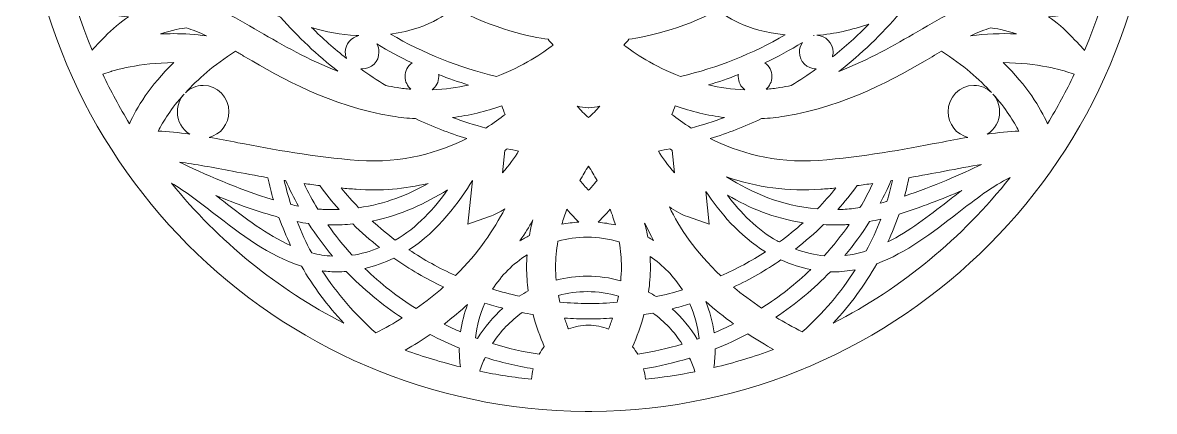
# Model space of a CAD drawing. Header units: millimetres. Extents: x -92 to 553, y -779 to 225.
# Drawn here: x 248.2 to 553, y -83 to 21.8 of the extents above; entities that cross this region are included whole.
import ezdxf

# ---------------------------------------------------------------- set-up
doc = ezdxf.new("R2010")
doc.units = ezdxf.units.MM
doc.header["$MEASUREMENT"] = 0
doc.layers.add('Layer 3', color=7, linetype='Continuous')

msp = doc.modelspace()

# ---------------------------------------------------------------- linework, layer by layer
at = {"layer": 'Layer 3', "lineweight": 0}
for points, knots in [([(400.56, 221.85), (316.52, 221.85), (248.16, 153.48), (248.16, 69.45), (248.16, -14.2), (316.11, -82.5), (399.7, -82.95), (399.7, -82.95), (401.47, -82.95), (401.47, -82.95), (485.03, -82.46), (552.96, -14.18), (552.96, 69.45), (552.96, 153.48), (484.59, 221.85), (400.56, 221.85)], [0, 0, 0, 0, 1, 1, 1, 2, 2, 2, 3, 3, 3, 4, 4, 4, 5, 5, 5, 5]), ([(266.87, 14.39), (260.53, 29.53), (257.11, 44.89), (256.21, 61.29), (266.51, 62.5), (275.53, 54.11), (280.06, 48.9), (280.22, 48.5), (280.38, 48.12), (280.51, 47.76), (272.83, 40.37), (268.8, 29.44), (268.63, 28.97), (268.63, 28.97), (266.72, 23.73), (266.72, 23.73), (266.72, 23.73), (272.26, 23.73), (272.26, 23.73), (272.44, 23.73), (273.76, 23.69), (276.63, 23.31), (272.75, 21.01), (266.87, 14.39), (266.87, 14.39)], [0, 0, 0, 0, 1, 1, 1, 2, 2, 2, 3, 3, 3, 4, 4, 4, 5, 5, 5, 6, 6, 6, 7, 7, 7, 8, 8, 8, 8]), ([(534.18, 14.23), (534.18, 14.23), (528.36, 21.01), (524.48, 23.31), (527.34, 23.68), (528.66, 23.73), (528.81, 23.73), (528.81, 23.73), (534.39, 23.73), (534.39, 23.73), (534.39, 23.73), (532.48, 28.97), (532.48, 28.97), (532.32, 29.42), (528.6, 39.49), (521.51, 46.84), (524.88, 51.13), (534.02, 61.3), (544.91, 61.4), (544.01, 44.96), (540.53, 29.4), (534.18, 14.23)], [0, 0, 0, 0, 1, 1, 1, 2, 2, 2, 3, 3, 3, 4, 4, 4, 5, 5, 5, 6, 6, 6, 7, 7, 7, 7]), ([(314.46, 24.48), (315.52, 24.08), (316.57, 23.68), (317.64, 23.28), (322.32, 17.9), (327.5, 13.01), (333.09, 8.67), (325.06, 11.76), (318.22, 15.72), (311.9, 19.37), (304.75, 23.51), (298.58, 27.08), (292.27, 28.44), (288.44, 29.26), (285.28, 29.85), (282.72, 30.29), (294.39, 32.11), (304.57, 28.25), (314.46, 24.48)], [0, 0, 0, 0, 1, 1, 1, 2, 2, 2, 3, 3, 3, 4, 4, 4, 5, 5, 5, 6, 6, 6, 6]), ([(508.84, 28.44), (502.53, 27.08), (496.36, 23.51), (489.21, 19.37), (482.89, 15.72), (476.05, 11.75), (468.02, 8.66), (474.01, 13.31), (479.52, 18.59), (484.47, 24.43), (484.51, 24.44), (484.56, 24.46), (484.61, 24.48), (494.77, 28.35), (505.24, 32.3), (517.32, 30.1), (514.96, 29.69), (512.15, 29.14), (508.84, 28.44)], [0, 0, 0, 0, 1, 1, 1, 2, 2, 2, 3, 3, 3, 4, 4, 4, 5, 5, 5, 6, 6, 6, 6]), ([(375.78, 7.25), (365.67, 9.65), (356.08, 13.52), (347.23, 18.69), (358.76, 20.24), (363.88, 25.45), (364.14, 25.72), (364.14, 25.72), (363.87, 25.98), (363.87, 25.98), (364.09, 25.94), (364.3, 25.91), (364.47, 25.88), (374.96, 19.91), (385.35, 17.91), (389.65, 17.3), (390.11, 16.77), (390.58, 16.25), (391.06, 15.75), (388.33, 13.66), (382.95, 10.01), (375.78, 7.25)], [0, 0, 0, 0, 1, 1, 1, 2, 2, 2, 3, 3, 3, 4, 4, 4, 5, 5, 5, 6, 6, 6, 7, 7, 7, 7]), ([(411.46, 17.3), (415.6, 17.89), (425.37, 19.77), (435.45, 25.23), (437.09, 23.78), (442.76, 19.54), (453.54, 18.49), (444.79, 13.42), (435.31, 9.62), (425.34, 7.26), (418.16, 10.01), (412.78, 13.66), (410.05, 15.75), (410.52, 16.25), (411, 16.77), (411.46, 17.3)], [0, 0, 0, 0, 1, 1, 1, 2, 2, 2, 3, 3, 3, 4, 4, 4, 5, 5, 5, 5]), ([(462.01, 18.36), (466.84, 18.69), (471.52, 19.87), (476.08, 21.38), (472.98, 18.22), (469.68, 15.27), (466.23, 12.54), (466.35, 12.95), (466.44, 13.38), (466.44, 13.83), (466.44, 16.3), (464.46, 18.3), (462.01, 18.36)], [0, 0, 0, 0, 1, 1, 1, 2, 2, 2, 3, 3, 3, 4, 4, 4, 4]), ([(292.2, 20.37), (293.84, 19.9), (295.63, 19.2), (297.65, 18.24), (297.63, 18.22), (297.6, 18.2), (297.57, 18.18), (294.72, 18.6), (291.74, 18.81), (288.71, 18.81), (287.57, 18.81), (286.43, 18.78), (285.28, 18.72), (288.37, 19.83), (291.07, 20.24), (292.2, 20.37)], [0, 0, 0, 0, 1, 1, 1, 2, 2, 2, 3, 3, 3, 4, 4, 4, 5, 5, 5, 5]), ([(335.39, 12.15), (332.1, 14.72), (328.96, 17.49), (325.98, 20.45), (329.87, 19.31), (333.85, 18.48), (337.95, 18.3), (338.21, 18.29), (338.45, 18.29), (338.7, 18.28), (336.63, 17.87), (335.06, 16.03), (335.06, 13.83), (335.06, 13.24), (335.18, 12.67), (335.39, 12.15)], [0, 0, 0, 0, 1, 1, 1, 2, 2, 2, 3, 3, 3, 4, 4, 4, 5, 5, 5, 5]), ([(461.32, 18.31), (461.25, 18.3), (461.19, 18.3), (461.12, 18.29), (461.13, 18.29), (461.13, 18.3), (461.14, 18.3), (461.2, 18.3), (461.26, 18.31), (461.32, 18.31)], [0, 0, 0, 0, 1, 1, 1, 2, 2, 2, 3, 3, 3, 3]), ([(503.54, 18.18), (503.51, 18.2), (503.49, 18.22), (503.46, 18.24), (505.48, 19.2), (507.27, 19.9), (508.91, 20.37), (510.04, 20.24), (512.74, 19.83), (515.82, 18.73), (511.6, 18.94), (507.48, 18.76), (503.54, 18.18)], [0, 0, 0, 0, 1, 1, 1, 2, 2, 2, 3, 3, 3, 4, 4, 4, 4]), ([(352.75, 3.83), (351.52, 3.93), (350.29, 4.07), (349.03, 4.28), (347.99, 4.46), (346.97, 4.65), (345.97, 4.86), (343.65, 6.25), (341.41, 7.77), (339.21, 9.33), (339.34, 9.32), (339.47, 9.3), (339.6, 9.3), (342.1, 9.3), (344.13, 11.33), (344.13, 13.83), (344.13, 14.64), (343.91, 15.39), (343.54, 16.04), (346.61, 14.18), (349.78, 12.47), (353.03, 10.91), (351.9, 10.09), (351.15, 8.76), (351.15, 7.25), (351.15, 5.88), (351.78, 4.66), (352.75, 3.83)], [0, 0, 0, 0, 1, 1, 1, 2, 2, 2, 3, 3, 3, 4, 4, 4, 5, 5, 5, 6, 6, 6, 7, 7, 7, 8, 8, 8, 9, 9, 9, 9]), ([(458.18, 16.42), (457.67, 15.69), (457.36, 14.8), (457.36, 13.83), (457.36, 11.33), (459.39, 9.3), (461.89, 9.3), (459.7, 7.74), (457.45, 6.25), (455.14, 4.86), (454.14, 4.65), (453.12, 4.46), (452.08, 4.28), (452.08, 4.28), (452.08, 4.28), (452.08, 4.28), (450.82, 4.07), (449.59, 3.94), (448.37, 3.83), (449.33, 4.66), (449.96, 5.88), (449.96, 7.25), (449.96, 8.76), (449.21, 10.09), (448.08, 10.91), (451.54, 12.57), (454.91, 14.41), (458.18, 16.42)], [0, 0, 0, 0, 1, 1, 1, 2, 2, 2, 3, 3, 3, 4, 4, 4, 5, 5, 5, 6, 6, 6, 7, 7, 7, 8, 8, 8, 9, 9, 9, 9]), ([(367.77, -9.45), (360.49, -13.07), (350.49, -16.23), (338.6, -15.33), (326.54, -14.42), (315.73, -12.37), (306.11, -10.56), (303.41, -10.05), (300.84, -9.57), (298.37, -9.13), (301.43, -8.39), (303.72, -5.59), (303.72, -2.23), (303.72, 1.69), (300.61, 4.88), (296.77, 4.88), (294.91, 4.88), (293.24, 4.12), (291.99, 2.91), (295.26, 6.47), (299.62, 10.33), (305.46, 14.06), (306.29, 13.59), (307.13, 13.1), (308, 12.6), (318.17, 6.72), (330.83, -0.61), (347.74, -3.43), (349.8, -3.77), (351.86, -3.97), (353.92, -4.09), (358.4, -6.18), (363.03, -7.97), (367.77, -9.45)], [0, 0, 0, 0, 1, 1, 1, 2, 2, 2, 3, 3, 3, 4, 4, 4, 5, 5, 5, 6, 6, 6, 7, 7, 7, 8, 8, 8, 9, 9, 9, 10, 10, 10, 11, 11, 11, 11]), ([(504.34, 4.88), (500.5, 4.88), (497.39, 1.69), (497.39, -2.23), (497.39, -5.59), (499.68, -8.39), (502.74, -9.13), (500.26, -9.57), (497.65, -10.06), (494.92, -10.57), (485.38, -12.37), (474.57, -14.42), (462.51, -15.33), (450.61, -16.23), (440.61, -13.06), (433.34, -9.45), (438.08, -7.97), (442.71, -6.18), (447.18, -4.09), (449.25, -3.97), (451.31, -3.77), (453.37, -3.43), (470.29, -0.61), (482.95, 6.72), (493.12, 12.61), (493.98, 13.1), (494.82, 13.59), (495.65, 14.06), (501.49, 10.33), (505.85, 6.48), (509.11, 2.92), (507.87, 4.12), (506.2, 4.88), (504.34, 4.88)], [0, 0, 0, 0, 1, 1, 1, 2, 2, 2, 3, 3, 3, 4, 4, 4, 5, 5, 5, 6, 6, 6, 7, 7, 7, 8, 8, 8, 9, 9, 9, 10, 10, 10, 11, 11, 11, 11]), ([(269.72, 7.93), (269.72, 7.93), (271.98, 8.65), (271.98, 8.65), (272.36, 8.78), (279.59, 11), (288.87, 11), (288.88, 11), (288.88, 11), (288.88, 11), (282.4, 4.74), (278.84, -1.14), (276.91, -5.44), (274.29, -1.12), (271.88, 3.37), (269.72, 7.93)], [0, 0, 0, 0, 1, 1, 1, 2, 2, 2, 3, 3, 3, 4, 4, 4, 5, 5, 5, 5]), ([(524.19, -5.44), (522.27, -1.14), (518.71, 4.74), (512.23, 11), (521.4, 10.99), (528.74, 8.77), (529.13, 8.65), (529.13, 8.65), (531.39, 7.93), (531.39, 7.93), (529.24, 3.37), (526.82, -1.11), (524.19, -5.44)], [0, 0, 0, 0, 1, 1, 1, 2, 2, 2, 3, 3, 3, 4, 4, 4, 4]), ([(360.17, 7.8), (362.83, 6.76), (365.53, 5.81), (368.28, 4.97), (365.2, 4.26), (361.91, 3.79), (358.45, 3.67), (359.52, 4.5), (360.23, 5.79), (360.23, 7.25), (360.23, 7.44), (360.19, 7.62), (360.17, 7.8)], [0, 0, 0, 0, 1, 1, 1, 2, 2, 2, 3, 3, 3, 4, 4, 4, 4]), ([(442.66, 3.68), (439.2, 3.79), (435.91, 4.26), (432.84, 4.98), (435.58, 5.81), (438.28, 6.76), (440.94, 7.8), (440.92, 7.62), (440.88, 7.44), (440.88, 7.25), (440.88, 5.79), (441.58, 4.51), (442.66, 3.68)], [0, 0, 0, 0, 1, 1, 1, 2, 2, 2, 3, 3, 3, 4, 4, 4, 4]), ([(291.63, 2.52), (290.51, 1.25), (289.82, -0.4), (289.82, -2.23), (289.82, -4.81), (291.17, -7.05), (293.18, -8.29), (290.12, -7.84), (287.26, -7.53), (284.65, -7.44), (285.96, -4.87), (288.14, -1.36), (291.63, 2.52)], [0, 0, 0, 0, 1, 1, 1, 2, 2, 2, 3, 3, 3, 4, 4, 4, 4]), ([(507.93, -8.29), (509.94, -7.05), (511.29, -4.81), (511.29, -2.23), (511.29, -0.4), (510.6, 1.25), (509.49, 2.51), (512.97, -1.37), (515.15, -4.87), (516.46, -7.44), (513.85, -7.53), (511, -7.84), (507.93, -8.29)], [0, 0, 0, 0, 1, 1, 1, 2, 2, 2, 3, 3, 3, 4, 4, 4, 4]), ([(372.87, -6.61), (369.84, -5.79), (366.87, -4.83), (363.95, -3.76), (368.39, -3.22), (372.82, -2.19), (377.22, -0.62), (377.49, -1.4), (377.77, -2.19), (378.07, -2.98), (376.78, -4), (375.01, -5.27), (372.87, -6.61)], [0, 0, 0, 0, 1, 1, 1, 2, 2, 2, 3, 3, 3, 4, 4, 4, 4]), ([(400.56, -3.76), (399.45, -2.83), (398.43, -1.81), (397.49, -0.7), (398.43, -0.96), (399.43, -1.11), (400.47, -1.13), (400.47, -1.13), (400.67, -1.13), (400.67, -1.13), (401.7, -1.11), (402.68, -0.96), (403.62, -0.7), (402.68, -1.81), (401.66, -2.83), (400.56, -3.76)], [0, 0, 0, 0, 1, 1, 1, 2, 2, 2, 3, 3, 3, 4, 4, 4, 5, 5, 5, 5]), ([(437.16, -3.76), (434.24, -4.84), (431.26, -5.79), (428.24, -6.61), (426.1, -5.27), (424.33, -4), (423.03, -2.98), (423.35, -2.18), (423.63, -1.39), (423.89, -0.62), (428.29, -2.19), (432.72, -3.22), (437.16, -3.76)], [0, 0, 0, 0, 1, 1, 1, 2, 2, 2, 3, 3, 3, 4, 4, 4, 4]), ([(377.39, -18.68), (377.39, -18.68), (378.04, -12.64), (378.04, -12.64), (378.25, -12.5), (378.45, -12.37), (378.65, -12.23), (379.67, -12.44), (380.69, -12.63), (381.72, -12.81), (380.69, -14.51), (379.21, -16.7), (377.39, -18.68)], [0, 0, 0, 0, 1, 1, 1, 2, 2, 2, 3, 3, 3, 4, 4, 4, 4]), ([(423.07, -12.63), (423.07, -12.63), (423.72, -18.68), (423.72, -18.68), (421.9, -16.7), (420.42, -14.51), (419.39, -12.81), (420.42, -12.63), (421.44, -12.44), (422.46, -12.23), (422.67, -12.37), (422.86, -12.5), (423.07, -12.63)], [0, 0, 0, 0, 1, 1, 1, 2, 2, 2, 3, 3, 3, 4, 4, 4, 4]), ([(290.39, -15.81), (294.63, -16.35), (299.45, -17.26), (304.7, -18.25), (304.7, -18.25), (304.71, -18.25), (304.71, -18.25), (307.75, -18.82), (310.93, -19.42), (314.22, -20), (314.63, -22.01), (315.12, -23.99), (315.68, -25.96), (306.39, -23.18), (296.55, -18.77), (290.39, -15.81)], [0, 0, 0, 0, 1, 1, 1, 2, 2, 2, 3, 3, 3, 4, 4, 4, 5, 5, 5, 5]), ([(402.86, -20.76), (401.97, -21.81), (401.18, -22.71), (400.56, -23.4), (399.78, -22.54), (399.01, -21.66), (398.25, -20.76), (398.98, -19.42), (399.75, -18.11), (400.56, -16.85), (401.36, -18.11), (402.13, -19.42), (402.86, -20.76)], [0, 0, 0, 0, 1, 1, 1, 2, 2, 2, 3, 3, 3, 4, 4, 4, 4]), ([(485.67, -24.95), (486.12, -23.31), (486.53, -21.67), (486.87, -20), (490.17, -19.42), (493.36, -18.82), (496.4, -18.25), (499.96, -17.58), (503.31, -16.95), (506.42, -16.44), (500.99, -19.02), (493.31, -22.41), (485.67, -24.95)], [0, 0, 0, 0, 1, 1, 1, 2, 2, 2, 3, 3, 3, 4, 4, 4, 4]), ([(318.62, -20.74), (318.77, -20.77), (318.91, -20.79), (319.06, -20.81), (320.07, -23.16), (321.2, -25.45), (322.41, -27.67), (321.75, -27.54), (321.07, -27.39), (320.39, -27.22), (319.71, -25.09), (319.12, -22.93), (318.62, -20.74)], [0, 0, 0, 0, 1, 1, 1, 2, 2, 2, 3, 3, 3, 4, 4, 4, 4]), ([(352.21, -39.43), (360.05, -34.43), (365.94, -26.25), (369.3, -20.73), (369.3, -20.73), (368.02, -32.53), (368.02, -32.53), (368.02, -32.53), (373.87, -30.47), (373.87, -30.47), (375.27, -29.97), (376.66, -29.27), (378.03, -28.38), (375.15, -33.9), (370.92, -40.2), (364.77, -46.36), (360.37, -44.41), (356.18, -42.08), (352.21, -39.43)], [0, 0, 0, 0, 1, 1, 1, 2, 2, 2, 3, 3, 3, 4, 4, 4, 5, 5, 5, 6, 6, 6, 6]), ([(437.72, -19.75), (445.92, -22.6), (454.45, -23.77), (463.1, -23.12), (464.47, -23.02), (465.83, -22.9), (467.17, -22.77), (465.6, -24.72), (463.94, -26.6), (462.21, -28.39), (452.2, -27.57), (444.85, -24.12), (437.72, -19.75)], [0, 0, 0, 0, 1, 1, 1, 2, 2, 2, 3, 3, 3, 4, 4, 4, 4]), ([(466.45, -59.21), (471.03, -54.3), (474.96, -48.91), (478.19, -43.18), (486.15, -40.23), (493.21, -34.77), (499.85, -29.63), (504.73, -25.84), (509.45, -22.2), (514.11, -19.92), (501.21, -36.29), (484.93, -49.7), (466.45, -59.21)], [0, 0, 0, 0, 1, 1, 1, 2, 2, 2, 3, 3, 3, 4, 4, 4, 4]), ([(479.09, -26.9), (480.15, -24.92), (481.13, -22.89), (482.02, -20.82), (482.16, -20.8), (482.3, -20.77), (482.44, -20.75), (482.01, -22.66), (481.51, -24.55), (480.93, -26.41), (480.32, -26.58), (479.7, -26.74), (479.09, -26.9)], [0, 0, 0, 0, 1, 1, 1, 2, 2, 2, 3, 3, 3, 4, 4, 4, 4]), ([(288.21, -21.43), (291.97, -23.65), (295.77, -26.6), (299.69, -29.63), (306.85, -35.17), (314.51, -41.09), (323.25, -43.82), (326.41, -49.32), (330.22, -54.47), (334.63, -59.2), (316.73, -49.99), (300.91, -37.11), (288.21, -21.43)], [0, 0, 0, 0, 1, 1, 1, 2, 2, 2, 3, 3, 3, 4, 4, 4, 4]), ([(323.95, -21.56), (325.34, -21.76), (326.75, -21.95), (328.19, -22.13), (329.81, -24.35), (331.54, -26.49), (333.36, -28.53), (331.96, -28.58), (330.51, -28.59), (329, -28.53), (328.56, -28.52), (328.1, -28.47), (327.64, -28.43), (326.3, -26.21), (325.06, -23.92), (323.95, -21.56)], [0, 0, 0, 0, 1, 1, 1, 2, 2, 2, 3, 3, 3, 4, 4, 4, 5, 5, 5, 5]), ([(338.64, -28.08), (337.01, -26.38), (335.44, -24.61), (333.95, -22.77), (335.29, -22.9), (336.64, -23.02), (338.01, -23.12), (344.58, -23.61), (351.07, -23.05), (357.41, -21.52), (351.85, -24.64), (345.96, -27.08), (338.64, -28.08)], [0, 0, 0, 0, 1, 1, 1, 2, 2, 2, 3, 3, 3, 4, 4, 4, 4]), ([(362.61, -23.28), (359.14, -28.13), (354.31, -33.56), (348.51, -36.8), (346.37, -35.19), (344.31, -33.48), (342.33, -31.67), (350.24, -30.1), (356.62, -26.94), (362.61, -23.28)], [0, 0, 0, 0, 1, 1, 1, 2, 2, 2, 3, 3, 3, 3]), ([(422.33, -27.86), (423.93, -29.01), (425.58, -29.88), (427.24, -30.47), (427.24, -30.47), (433.09, -32.53), (433.09, -32.53), (433.09, -32.53), (432.13, -23.7), (432.13, -23.7), (435.77, -29.13), (441.27, -35.8), (448.2, -39.94), (444.41, -42.42), (440.4, -44.6), (436.22, -46.45), (429.28, -39.92), (424.98, -33.43), (422.33, -27.86)], [0, 0, 0, 0, 1, 1, 1, 2, 2, 2, 3, 3, 3, 4, 4, 4, 5, 5, 5, 6, 6, 6, 6]), ([(467.71, -28.56), (469.53, -26.51), (471.26, -24.37), (472.89, -22.13), (474.32, -21.95), (475.73, -21.76), (477.12, -21.57), (476.07, -23.79), (474.92, -25.95), (473.67, -28.06), (472.09, -28.31), (470.57, -28.48), (469.15, -28.53), (468.66, -28.55), (468.19, -28.55), (467.71, -28.56)], [0, 0, 0, 0, 1, 1, 1, 2, 2, 2, 3, 3, 3, 4, 4, 4, 5, 5, 5, 5]), ([(484.19, -29.78), (490.01, -28.02), (495.93, -25.69), (501.06, -23.46), (499.82, -24.4), (498.56, -25.37), (497.3, -26.34), (492.1, -30.37), (486.82, -34.45), (481.19, -37.31), (482.32, -34.85), (483.32, -32.34), (484.19, -29.78)], [0, 0, 0, 0, 1, 1, 1, 2, 2, 2, 3, 3, 3, 4, 4, 4, 4]), ([(317.2, -30.69), (318.12, -33.27), (319.16, -35.8), (320.33, -38.27), (313.95, -35.41), (308.05, -30.85), (302.23, -26.34), (301.56, -25.82), (300.89, -25.3), (300.22, -24.79), (305.57, -27.01), (311.52, -29.18), (317.2, -30.69)], [0, 0, 0, 0, 1, 1, 1, 2, 2, 2, 3, 3, 3, 4, 4, 4, 4]), ([(458.34, -32.12), (456.31, -33.96), (454.18, -35.69), (451.97, -37.32), (451.77, -37.21), (451.58, -37.12), (451.38, -37.01), (446, -34.11), (441.45, -29.29), (438, -24.74), (443.93, -28.14), (450.35, -30.93), (458.34, -32.12)], [0, 0, 0, 0, 1, 1, 1, 2, 2, 2, 3, 3, 3, 4, 4, 4, 4]), ([(394.7, -28.49), (395.99, -29.93), (397.11, -31.12), (397.92, -31.96), (396.37, -32.06), (394.85, -32.26), (393.36, -32.56), (393.75, -31.21), (394.19, -29.86), (394.7, -28.49)], [0, 0, 0, 0, 1, 1, 1, 2, 2, 2, 3, 3, 3, 3]), ([(406.41, -28.49), (406.94, -29.91), (407.4, -31.32), (407.79, -32.73), (406.28, -32.39), (404.72, -32.14), (403.14, -32.01), (403.96, -31.17), (405.09, -29.96), (406.41, -28.49)], [0, 0, 0, 0, 1, 1, 1, 2, 2, 2, 3, 3, 3, 3]), ([(325.16, -32.34), (327.12, -35.42), (329.28, -38.34), (331.62, -41.13), (329.69, -41.03), (327.82, -40.73), (326, -40.26), (324.51, -37.54), (323.21, -34.72), (322.07, -31.84), (323.13, -32.05), (324.15, -32.21), (325.16, -32.34)], [0, 0, 0, 0, 1, 1, 1, 2, 2, 2, 3, 3, 3, 4, 4, 4, 4]), ([(330.39, -32.71), (330.68, -32.72), (330.98, -32.73), (331.27, -32.73), (333.3, -32.73), (335.22, -32.62), (337.07, -32.44), (339.36, -34.71), (341.78, -36.84), (344.3, -38.83), (341.75, -39.87), (339.29, -40.54), (336.91, -40.88), (334.56, -38.3), (332.38, -35.58), (330.39, -32.71)], [0, 0, 0, 0, 1, 1, 1, 2, 2, 2, 3, 3, 3, 4, 4, 4, 5, 5, 5, 5]), ([(382.09, -37.04), (383.57, -34.64), (384.5, -33.55), (385.57, -31.35), (385.04, -33.19), (384.98, -33.78), (384.66, -35.6), (383.78, -36.04), (382.93, -36.52), (382.09, -37.04)], [0, 0, 0, 0, 1, 1, 1, 2, 2, 2, 3, 3, 3, 3]), ([(416.55, -36), (416.39, -35.08), (415.89, -33.15), (415.68, -32.22), (416.33, -33.48), (417.35, -35.69), (418.08, -36.88), (417.58, -36.58), (417.07, -36.28), (416.55, -36)], [0, 0, 0, 0, 1, 1, 1, 2, 2, 2, 3, 3, 3, 3]), ([(456.3, -39.25), (458.94, -37.19), (461.47, -34.98), (463.86, -32.62), (464.85, -32.67), (465.84, -32.73), (466.88, -32.73), (467.67, -32.73), (468.48, -32.71), (469.3, -32.68), (469.78, -32.67), (470.28, -32.63), (470.78, -32.59), (468.72, -35.56), (466.46, -38.38), (464.02, -41.04), (461.54, -40.81), (458.97, -40.24), (456.3, -39.25)], [0, 0, 0, 0, 1, 1, 1, 2, 2, 2, 3, 3, 3, 4, 4, 4, 5, 5, 5, 6, 6, 6, 6]), ([(476.25, -31.8), (477.25, -31.61), (478.26, -31.39), (479.28, -31.14), (478.15, -34.08), (476.84, -36.95), (475.35, -39.74), (473.47, -40.33), (471.55, -40.76), (469.58, -40.99), (472.01, -38.08), (474.24, -35.02), (476.25, -31.8)], [0, 0, 0, 0, 1, 1, 1, 2, 2, 2, 3, 3, 3, 4, 4, 4, 4]), ([(409.23, -47.76), (406.34, -46.96), (403.31, -46.53), (400.21, -46.53), (397.34, -46.53), (394.56, -46.92), (391.87, -47.6), (391.76, -46.43), (391.69, -45.24), (391.69, -44.04), (391.69, -41.78), (391.91, -39.46), (392.33, -37.11), (394.85, -36.43), (397.48, -36.03), (400.21, -36.03), (403.2, -36.03), (406.08, -36.48), (408.81, -37.29), (409.21, -39.58), (409.42, -41.84), (409.42, -44.04), (409.42, -45.3), (409.34, -46.54), (409.23, -47.76)], [0, 0, 0, 0, 1, 1, 1, 2, 2, 2, 3, 3, 3, 4, 4, 4, 5, 5, 5, 6, 6, 6, 7, 7, 7, 8, 8, 8, 8]), ([(348.13, -41.68), (352.34, -44.64), (356.81, -47.24), (361.5, -49.44), (359.28, -51.43), (356.83, -53.38), (354.15, -55.27), (349.17, -52.14), (344.54, -48.53), (340.36, -44.46), (342.86, -43.87), (345.45, -42.96), (348.13, -41.68)], [0, 0, 0, 0, 1, 1, 1, 2, 2, 2, 3, 3, 3, 4, 4, 4, 4]), ([(384, -40.78), (383.92, -41.87), (383.88, -42.96), (383.88, -44.04), (383.88, -46.25), (384.05, -48.39), (384.33, -50.48), (383.5, -50.92), (382.69, -51.4), (381.89, -51.9), (379.46, -51.38), (377.05, -50.79), (374.7, -50.07), (377.08, -46.34), (380.26, -43.16), (384, -40.78)], [0, 0, 0, 0, 1, 1, 1, 2, 2, 2, 3, 3, 3, 4, 4, 4, 5, 5, 5, 5]), ([(417.14, -41.21), (420.64, -43.58), (423.61, -46.67), (425.85, -50.25), (423.52, -50.94), (421.16, -51.54), (418.76, -52.04), (418.09, -51.61), (417.42, -51.21), (416.73, -50.83), (417.05, -48.63), (417.23, -46.37), (417.23, -44.04), (417.23, -43.1), (417.2, -42.16), (417.14, -41.21)], [0, 0, 0, 0, 1, 1, 1, 2, 2, 2, 3, 3, 3, 4, 4, 4, 5, 5, 5, 5]), ([(452.39, -42.13), (455.16, -43.37), (457.83, -44.24), (460.41, -44.75), (456.38, -48.63), (451.94, -52.1), (447.17, -55.12), (444.4, -53.26), (441.87, -51.37), (439.61, -49.47), (444.08, -47.38), (448.35, -44.92), (452.39, -42.13)], [0, 0, 0, 0, 1, 1, 1, 2, 2, 2, 3, 3, 3, 4, 4, 4, 4]), ([(343.28, -61.83), (337.65, -56.85), (332.81, -51.21), (328.87, -45.07), (330.22, -45.25), (331.59, -45.36), (332.99, -45.36), (333.76, -45.36), (334.53, -45.32), (335.32, -45.26), (339.83, -49.97), (344.89, -54.17), (350.38, -57.78), (348.16, -59.18), (345.8, -60.53), (343.28, -61.83)], [0, 0, 0, 0, 1, 1, 1, 2, 2, 2, 3, 3, 3, 4, 4, 4, 5, 5, 5, 5]), ([(458.13, -61.54), (455.61, -60.25), (453.24, -58.92), (451.02, -57.58), (456.36, -54.03), (461.29, -49.92), (465.69, -45.33), (465.98, -45.34), (466.26, -45.36), (466.54, -45.36), (468.55, -45.36), (470.49, -45.14), (472.39, -44.78), (468.5, -50.91), (463.71, -56.55), (458.13, -61.54)], [0, 0, 0, 0, 1, 1, 1, 2, 2, 2, 3, 3, 3, 4, 4, 4, 5, 5, 5, 5]), ([(408.24, -53.57), (405.7, -53.78), (403.13, -53.9), (400.54, -53.9), (397.96, -53.9), (395.4, -53.75), (392.86, -53.53), (392.72, -52.93), (392.58, -52.33), (392.46, -51.72), (394.95, -51.05), (397.54, -50.69), (400.21, -50.69), (403.11, -50.69), (405.93, -51.11), (408.62, -51.9), (408.5, -52.46), (408.37, -53.01), (408.24, -53.57)], [0, 0, 0, 0, 1, 1, 1, 2, 2, 2, 3, 3, 3, 4, 4, 4, 5, 5, 5, 6, 6, 6, 6]), ([(366.12, -61.54), (364.61, -60.9), (363.12, -60.2), (361.65, -59.47), (363.93, -57.72), (366.04, -55.94), (367.99, -54.13), (367.1, -56.48), (366.48, -58.97), (366.12, -61.54)], [0, 0, 0, 0, 1, 1, 1, 2, 2, 2, 3, 3, 3, 3]), ([(370.12, -63.12), (370.47, -59.82), (371.34, -56.68), (372.67, -53.79), (374.27, -54.29), (375.88, -54.75), (377.52, -55.17), (374.84, -57.51), (372.53, -60.26), (370.68, -63.32), (370.49, -63.26), (370.31, -63.19), (370.12, -63.12)], [0, 0, 0, 0, 1, 1, 1, 2, 2, 2, 3, 3, 3, 4, 4, 4, 4]), ([(429.86, -63.52), (428.03, -60.44), (425.74, -57.68), (423.08, -55.32), (424.69, -54.92), (426.28, -54.48), (427.85, -53.99), (429.15, -56.9), (430, -60.05), (430.32, -63.35), (430.17, -63.41), (430.01, -63.47), (429.86, -63.52)], [0, 0, 0, 0, 1, 1, 1, 2, 2, 2, 3, 3, 3, 4, 4, 4, 4]), ([(439.63, -59.37), (437.9, -60.23), (436.15, -61.04), (434.36, -61.79), (433.97, -58.84), (433.21, -56.01), (432.12, -53.35), (434.61, -55.56), (437.14, -57.56), (439.63, -59.37)], [0, 0, 0, 0, 1, 1, 1, 2, 2, 2, 3, 3, 3, 3]), ([(387.27, -67.55), (382.99, -66.9), (378.8, -65.94), (374.73, -64.69), (376.83, -61.42), (379.54, -58.58), (382.69, -56.33), (383.67, -56.52), (384.65, -56.7), (385.64, -56.85), (386.46, -59.97), (387.51, -62.88), (388.65, -65.51), (388.14, -66.15), (387.68, -66.83), (387.27, -67.55)], [0, 0, 0, 0, 1, 1, 1, 2, 2, 2, 3, 3, 3, 4, 4, 4, 5, 5, 5, 5]), ([(405.95, -60.77), (404.27, -60.12), (402.45, -59.74), (400.54, -59.74), (398.64, -59.74), (396.83, -60.11), (395.16, -60.76), (394.78, -59.81), (394.43, -58.83), (394.09, -57.82), (396.23, -57.97), (398.38, -58.05), (400.54, -58.05), (402.72, -58.05), (404.88, -57.97), (407.02, -57.83), (406.68, -58.83), (406.33, -59.82), (405.95, -60.77)], [0, 0, 0, 0, 1, 1, 1, 2, 2, 2, 3, 3, 3, 4, 4, 4, 5, 5, 5, 6, 6, 6, 6]), ([(412.45, -65.54), (413.59, -62.9), (414.64, -59.99), (415.47, -56.86), (416.28, -56.74), (417.08, -56.6), (417.88, -56.45), (421.02, -58.72), (423.72, -61.56), (425.8, -64.85), (421.9, -66.02), (417.9, -66.93), (413.81, -67.55), (413.4, -66.84), (412.95, -66.17), (412.45, -65.54)], [0, 0, 0, 0, 1, 1, 1, 2, 2, 2, 3, 3, 3, 4, 4, 4, 5, 5, 5, 5]), ([(351.18, -66.45), (353.56, -65.09), (355.79, -63.67), (357.89, -62.22), (360.45, -63.56), (363.08, -64.78), (365.77, -65.88), (365.77, -66.03), (365.75, -66.18), (365.75, -66.34), (365.75, -67.89), (365.86, -69.44), (366.07, -70.97), (361.03, -69.74), (356.06, -68.24), (351.18, -66.45)], [0, 0, 0, 0, 1, 1, 1, 2, 2, 2, 3, 3, 3, 4, 4, 4, 5, 5, 5, 5]), ([(434.33, -71.15), (434.55, -69.56), (434.67, -67.95), (434.67, -66.34), (434.67, -66.27), (434.66, -66.21), (434.66, -66.14), (437.69, -64.93), (440.64, -63.57), (443.49, -62.05), (445.93, -63.67), (448.26, -65.08), (450.39, -66.28), (445.13, -68.22), (439.77, -69.84), (434.33, -71.15)], [0, 0, 0, 0, 1, 1, 1, 2, 2, 2, 3, 3, 3, 4, 4, 4, 5, 5, 5, 5]), ([(385.19, -74.3), (380.5, -73.79), (375.85, -73.09), (371.25, -72.14), (371.64, -70.85), (372.15, -69.61), (372.71, -68.4), (376.92, -69.73), (381.25, -70.77), (385.67, -71.49), (385.44, -72.4), (385.27, -73.33), (385.19, -74.3)], [0, 0, 0, 0, 1, 1, 1, 2, 2, 2, 3, 3, 3, 4, 4, 4, 4]), ([(415.89, -74.3), (415.81, -73.34), (415.64, -72.4), (415.4, -71.49), (419.63, -70.8), (423.77, -69.83), (427.79, -68.58), (428.33, -69.78), (428.83, -71.01), (429.21, -72.29), (424.81, -73.17), (420.37, -73.83), (415.89, -74.3)], [0, 0, 0, 0, 1, 1, 1, 2, 2, 2, 3, 3, 3, 4, 4, 4, 4])]:
    msp.add_open_spline(points, degree=3, knots=knots, dxfattribs=at)

doc.saveas('drawing.dxf')
